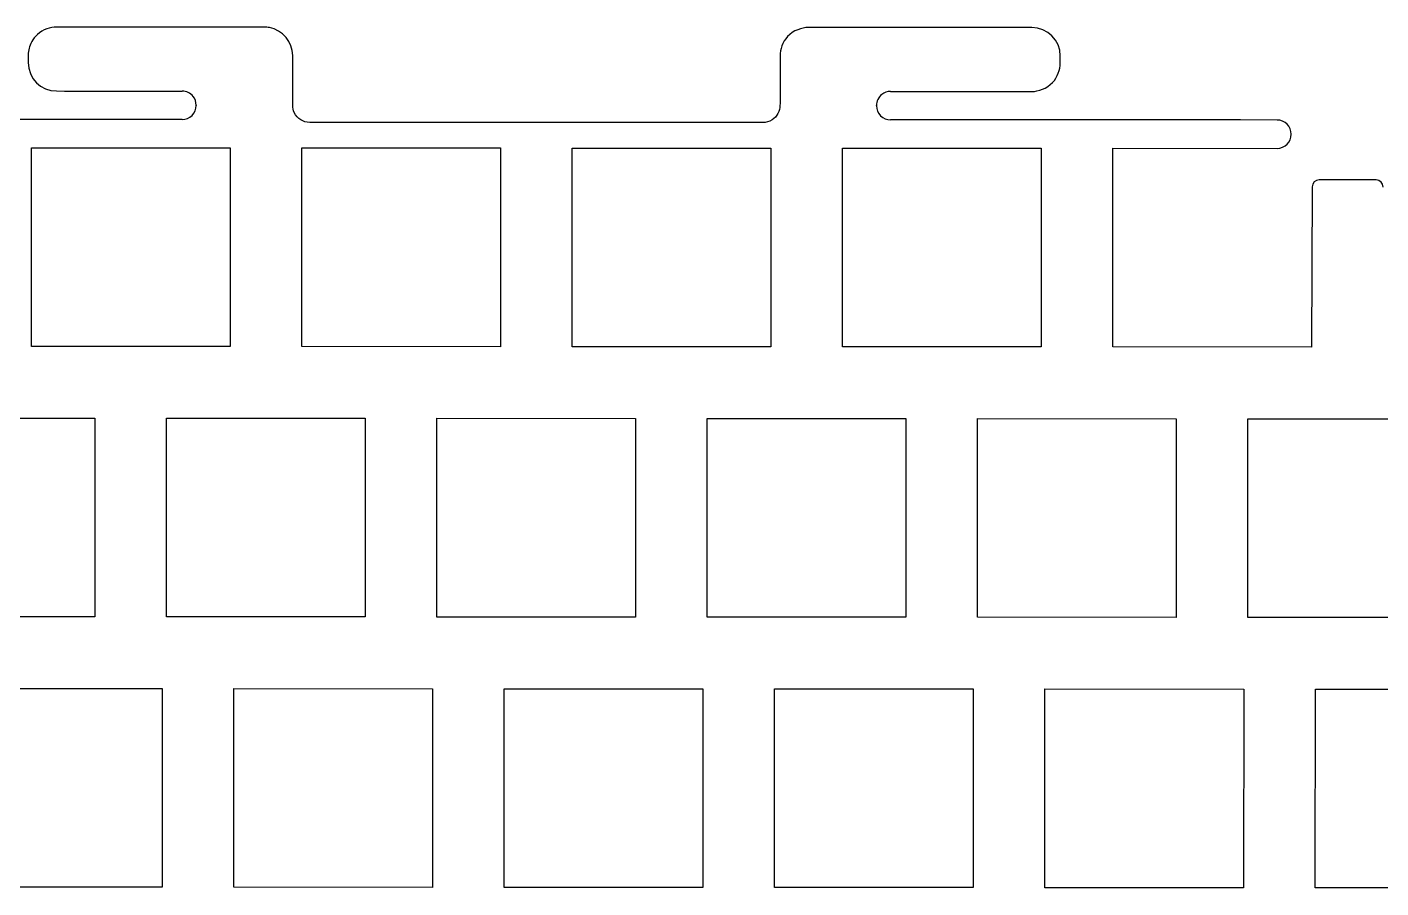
# Model space of a CAD drawing. Header units: millimetres. Extents: x -533 to 933, y 34 to 166.
# Drawn here: x 745.3 to 840.7, y 102.7 to 163.4 of the extents above; entities that cross this region are included whole.
import ezdxf

# ---------------------------------------------------------------- set-up
doc = ezdxf.new("R2010")
doc.units = ezdxf.units.MM
doc.header["$MEASUREMENT"] = 0
doc.layers.get('0').update_dxf_attribs({"lineweight": 0})

msp = doc.modelspace()

# ---------------------------------------------------------------- linework, layer by layer
at = {"color": 18, "lineweight": 25, "true_color": 0x000000}
for p, q in [((757.171, 157.865), (757.171, 157.845)), ((805.108, 157.821), (805.108, 157.841)), ((750.564, 156.858), (729.889, 156.868)), ((751.163, 156.858), (750.564, 156.858)), ((756.18, 156.855), (751.163, 156.858)), ((797.108, 156.635), (765.17, 156.651)), ((828.333, 156.819), (806.098, 156.83)), ((830.764, 156.817), (828.333, 156.819)), ((833.335, 156.816), (830.764, 156.817)), ((834.334, 155.816), (834.334, 155.816)), ((821.756, 140.823), (821.763, 154.823)), ((821.763, 154.823), (833.334, 154.817)), ((835.806, 152.096), (835.756, 140.816)), ((840.312, 152.592), (836.306, 152.594)), ((835.756, 140.816), (821.756, 140.823))]:
    msp.add_line(p, q, dxfattribs=at)
for points in [[(745.563, 154.861), (759.563, 154.854), (759.556, 140.854), (745.556, 140.861)], [(764.606, 140.851), (764.613, 154.851), (778.613, 154.844), (778.606, 140.844)], [(783.656, 140.842), (783.663, 154.842), (797.663, 154.835), (797.656, 140.835)], [(816.706, 140.825), (802.706, 140.832), (802.713, 154.832), (816.713, 154.825)], [(736.028, 135.816), (750.028, 135.809), (750.021, 121.809), (736.021, 121.816)], [(755.071, 121.806), (755.078, 135.806), (769.078, 135.799), (769.071, 121.799)], [(774.121, 121.796), (774.128, 135.796), (788.128, 135.789), (788.121, 121.789)], [(793.178, 135.787), (807.178, 135.78), (807.171, 121.78), (793.171, 121.787)], [(826.228, 135.77), (826.221, 121.77), (812.221, 121.777), (812.228, 135.777)], [(831.271, 121.768), (831.278, 135.768), (845.278, 135.761), (845.271, 121.761)], [(754.774, 102.756), (740.774, 102.763), (740.781, 116.763), (754.781, 116.756)], [(759.831, 116.754), (773.831, 116.747), (773.824, 102.747), (759.824, 102.754)], [(778.881, 116.744), (792.881, 116.737), (792.874, 102.737), (778.874, 102.744)], [(797.924, 102.734), (797.931, 116.734), (811.931, 116.727), (811.924, 102.727)], [(830.981, 116.718), (830.974, 102.718), (816.974, 102.725), (816.981, 116.725)], [(850.024, 102.708), (836.024, 102.715), (836.031, 116.715), (850.031, 116.708)]]:
    msp.add_lwpolyline(points, close=True, dxfattribs=at)
for points, knots in [([(765.17, 156.651), (764.715, 156.651), (764.293, 156.89), (764.081, 157.347), (764.014, 157.493), (763.971, 157.661), (763.971, 157.852), (763.971, 158.234), (763.971, 158.648), (763.971, 158.96), (763.972, 159.63), (763.972, 160.015), (763.972, 160.452), (763.972, 160.711), (763.972, 160.993), (763.972, 161.355), (763.973, 162.304), (763.264, 163.157), (762.328, 163.325), (762.212, 163.346), (762.094, 163.356), (761.973, 163.356), (759.131, 163.358), (756.287, 163.359), (753.817, 163.36), (752.366, 163.361), (751.043, 163.362), (749.925, 163.362), (749.421, 163.363), (748.997, 163.363), (748.409, 163.363), (748.082, 163.363), (747.719, 163.363), (747.329, 163.364), (746.899, 163.364), (746.358, 163.183), (745.988, 162.849), (745.645, 162.539), (745.461, 162.131), (745.394, 161.875), (745.357, 161.736), (745.328, 161.59), (745.328, 161.365), (745.328, 161.232), (745.327, 160.998), (745.327, 160.861), (745.327, 159.756), (746.222, 158.86), (747.326, 158.86), (750.278, 158.858), (753.23, 158.857), (756.181, 158.855)], [0, 0, 0, 0, 1, 1, 1, 2, 2, 2, 3, 3, 3, 4, 4, 4, 5, 5, 5, 6, 6, 6, 7, 7, 7, 8, 8, 8, 9, 9, 9, 10, 10, 10, 11, 11, 11, 12, 12, 12, 13, 13, 13, 14, 14, 14, 15, 15, 15, 16, 16, 16, 17, 17, 17, 17]), ([(818.055, 160.824), (818.055, 160.992), (818.055, 161.16), (818.055, 161.328), (818.056, 162.433), (817.161, 163.329), (816.056, 163.329), (812.992, 163.331), (809.928, 163.332), (807.276, 163.334), (805.787, 163.334), (804.427, 163.335), (803.271, 163.336), (802.68, 163.336), (802.202, 163.336), (801.516, 163.336), (801.154, 163.337), (800.75, 163.337), (800.311, 163.337), (799.852, 163.337), (799.246, 163.132), (798.841, 162.695), (798.487, 162.311), (798.31, 161.781), (798.31, 161.338), (798.31, 160.88), (798.31, 160.448), (798.31, 160.028), (798.309, 159.451), (798.309, 158.908), (798.309, 158.413), (798.309, 158.22), (798.309, 158.044), (798.308, 157.834), (798.308, 157.487), (798.109, 157.048), (797.75, 156.821), (797.553, 156.696), (797.322, 156.635), (797.108, 156.635)], [0, 0, 0, 0, 1, 1, 1, 2, 2, 2, 3, 3, 3, 4, 4, 4, 5, 5, 5, 6, 6, 6, 7, 7, 7, 8, 8, 8, 9, 9, 9, 10, 10, 10, 11, 11, 11, 12, 12, 12, 13, 13, 13, 13]), ([(806.099, 158.83), (808.019, 158.829), (809.939, 158.828), (811.624, 158.828), (812.692, 158.827), (813.667, 158.827), (814.487, 158.826), (814.837, 158.826), (815.158, 158.826), (815.582, 158.826), (815.731, 158.826), (815.889, 158.825), (816.054, 158.825), (816.507, 158.825), (817.111, 159.026), (817.516, 159.46), (817.876, 159.845), (818.055, 160.38), (818.055, 160.824)], [0, 0, 0, 0, 1, 1, 1, 2, 2, 2, 3, 3, 3, 4, 4, 4, 5, 5, 5, 6, 6, 6, 6]), ([(757.171, 157.865), (757.171, 158.087), (757.093, 158.31), (756.955, 158.482), (756.77, 158.713), (756.477, 158.855), (756.181, 158.855)], [0, 0, 0, 0, 1, 1, 1, 2, 2, 2, 2]), ([(806.099, 158.83), (805.877, 158.83), (805.654, 158.753), (805.481, 158.615), (805.251, 158.43), (805.109, 158.137), (805.108, 157.841)], [0, 0, 0, 0, 1, 1, 1, 2, 2, 2, 2])]:
    msp.add_open_spline(points, degree=3, knots=knots, dxfattribs=at)
for points in [[(756.18, 156.855), (756.727, 156.855), (757.17, 157.298), (757.171, 157.845)], [(805.108, 157.821), (805.108, 157.274), (805.551, 156.831), (806.098, 156.83)], [(834.334, 155.816), (834.334, 156.368), (833.887, 156.816), (833.335, 156.816)], [(833.334, 154.817), (833.886, 154.816), (834.334, 155.264), (834.334, 155.816)], [(836.306, 152.594), (836.031, 152.594), (835.807, 152.371), (835.806, 152.096)], [(840.812, 152.091), (840.812, 152.368), (840.588, 152.592), (840.312, 152.592)]]:
    msp.add_open_spline(points, degree=3, dxfattribs=at)

doc.saveas('drawing.dxf')
